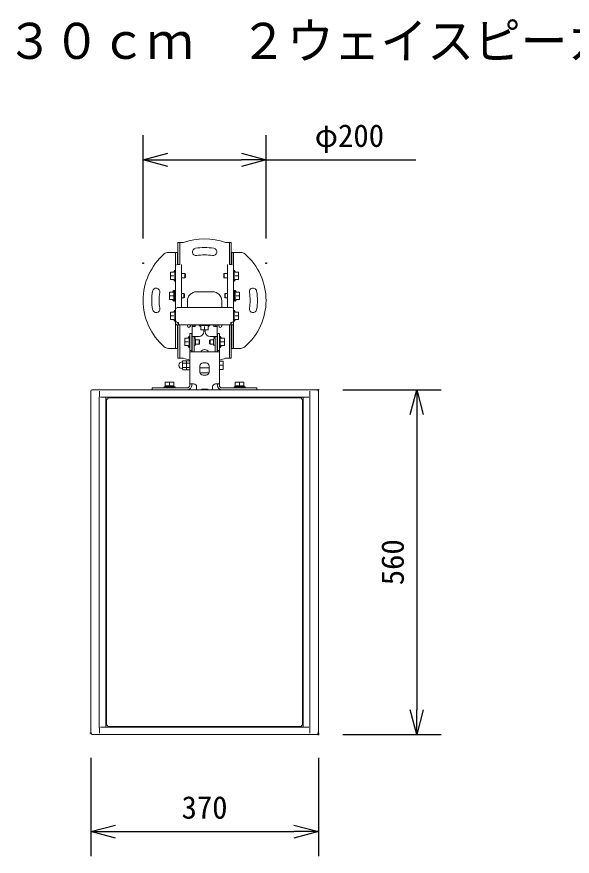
# Model space of a CAD drawing. Units: millimetres, scale not verified. Extents: x -63 to 62, y -56 to 57.
# Drawn here: x -34.7 to 10.5, y -11.4 to 56.8 of the extents above; entities that cross this region are included whole.
import ezdxf
from ezdxf.enums import TextEntityAlignment as Align

# ---------------------------------------------------------------- set-up
doc = ezdxf.new("R2010")
doc.units = ezdxf.units.MM
doc.header["$LTSCALE"] = 0.125
doc.header["$PDMODE"] = 32
doc.header["$PDSIZE"] = 0.0625
for name, color, linetype, lineweight in [('0-0_0', 7, 'Continuous', 25), ('0-4_GAIKEI', 1, 'Continuous', 18), ('0-5_SUNPO', 7, 'Continuous', 25)]:
    doc.layers.add(name, color=color, linetype=linetype, lineweight=lineweight)
doc.layers.add('0-2_MOJI1', color=7, linetype='Continuous')
doc.layers.add('0-6_DEFPOINTS', color=7, linetype='Continuous')
doc.styles.add('ＭＳ ゴシック', font='')
doc.styles.get('ＭＳ ゴシック').set_extended_font_data('MS Gothic')

# ---------------------------------------------------------------- blocks, each defined once
blk = doc.blocks.new('_OPEN30')
at = {"layer": '0-0_0'}
blk.add_line((0, 0), (-1, 0), dxfattribs=at)
blk.add_lwpolyline([(-1, 0.26795), (0, 0), (-1, -0.26795)], dxfattribs=at)
blk = doc.blocks.new('D9')
at = {"layer": '0-5_SUNPO'}
for p, q in [((-27.4976, 34.5188), (-27.4976, 42.9188)), ((-17.4976, 34.5188), (-17.4976, 42.9188)), ((-25.4976, 40.9188), (-19.4976, 40.9188)), ((-17.4976, 40.9188), (-5.3309, 40.9188))]:
    blk.add_line(p, q, dxfattribs=at)
at = {"layer": '0-6_DEFPOINTS'}
for p in [(-17.4976, 40.9188), (-27.4976, 32.5188), (-17.4976, 32.5188)]:
    blk.add_point(p, dxfattribs=at)
at = {"layer": '0-5_SUNPO', "xscale": 2, "yscale": 2, "rotation": 180}
blk.add_blockref('_OPEN30', (-27.4976, 40.9188), dxfattribs=at)
at = {"layer": '0-5_SUNPO', "xscale": 2, "yscale": 2}
blk.add_blockref('_OPEN30', (-17.4976, 40.9188), dxfattribs=at)
at = {"layer": '0-5_SUNPO', "style": 'ＭＳ ゴシック'}
blk.add_text('φ200', height=1.833, dxfattribs=at).set_placement((-13.5393, 41.4188), align=Align.BOTTOM_LEFT)
blk = doc.blocks.new('D8')
at = {"layer": '0-5_SUNPO'}
for p, q in [((-11.2468, 22.2137), (-3.2468, 22.2137)), ((-5.2468, 20.2137), (-5.2468, -3.7862)), ((-11.2468, -5.7862), (-3.2468, -5.7862))]:
    blk.add_line(p, q, dxfattribs=at)
at = {"layer": '0-6_DEFPOINTS'}
for p in [(-13.2468, 22.2137), (-13.2468, -5.7862), (-5.2468, -5.7862)]:
    blk.add_point(p, dxfattribs=at)
at = {"layer": '0-5_SUNPO', "xscale": 2, "yscale": 2}
for p, rotation in [((-5.2468, 22.2137), 90), ((-5.2468, -5.7862), 270)]:
    blk.add_blockref('_OPEN30', p, dxfattribs=dict(at, rotation=rotation))
at = {"layer": '0-5_SUNPO', "style": 'ＭＳ ゴシック'}
blk.add_text('560', height=1.833, rotation=90, dxfattribs=at).set_placement((-5.7468, 6.3387), align=Align.BOTTOM_LEFT)
blk = doc.blocks.new('D7')
at = {"layer": '0-5_SUNPO'}
for p, q in [((-31.7468, -7.6863), (-31.7468, -15.6863)), ((-13.2468, -7.6863), (-13.2468, -15.6863)), ((-29.7468, -13.6863), (-15.2468, -13.6863))]:
    blk.add_line(p, q, dxfattribs=at)
at = {"layer": '0-6_DEFPOINTS'}
for p in [(-31.7468, -5.6863), (-13.2468, -5.6863), (-13.2468, -13.6863)]:
    blk.add_point(p, dxfattribs=at)
at = {"layer": '0-5_SUNPO', "xscale": 2, "yscale": 2, "rotation": 180}
blk.add_blockref('_OPEN30', (-31.7468, -13.6863), dxfattribs=at)
at = {"layer": '0-5_SUNPO', "xscale": 2, "yscale": 2}
blk.add_blockref('_OPEN30', (-13.2468, -13.6863), dxfattribs=at)
at = {"layer": '0-5_SUNPO', "style": 'ＭＳ ゴシック'}
blk.add_text('370', height=1.833, dxfattribs=at).set_placement((-24.3718, -13.1863), align=Align.BOTTOM_LEFT)

msp = doc.modelspace()

# ---------------------------------------------------------------- linework, layer by layer
at = {"layer": '0-4_GAIKEI', "color": 7}
for p, q in [((-21.5836, 36.6885), (-21.5836, 38.4628)), ((-21.5836, 38.4628), (-21.1145, 38.4628)), ((-21.4236, 36.6885), (-21.4236, 38.4628)), ((-17.7027, 38.4628), (-17.2336, 38.4628)), ((-17.3936, 36.6885), (-17.3936, 38.4628)), ((-17.2336, 36.6885), (-17.2336, 38.4628)), ((-22.3565, 37.6628), (-21.6136, 37.6628)), ((-21.7736, 29.8628), (-21.7736, 37.6628)), ((-21.6136, 36.6885), (-21.6136, 37.6628)), ((-17.2036, 36.6885), (-17.2036, 37.6628)), ((-17.2036, 37.6628), (-16.4607, 37.6628)), ((-17.0436, 29.8628), (-17.0436, 37.6628)), ((-21.7007, 36.6628), (-21.7736, 36.6628)), ((-21.6136, 36.6885), (-21.4236, 36.6885)), ((-21.2736, 33.1728), (-21.2736, 36.6665)), ((-17.5436, 33.1728), (-17.5436, 36.6665)), ((-17.3936, 36.6885), (-17.2036, 36.6885)), ((-17.0436, 36.6628), (-17.1165, 36.6628)), ((-17.1936, 33.1728), (-21.6236, 33.1728)), ((-21.4236, 33.1746), (-21.6136, 33.1746)), ((-17.2036, 33.1746), (-17.3936, 33.1746)), ((-21.7736, 31.7628), (-17.0436, 31.7628)), ((-21.6136, 29.8628), (-21.6136, 31.7628)), ((-21.5836, 29.0628), (-21.5836, 31.7628)), ((-21.4236, 29.0628), (-21.4236, 31.7628)), ((-20.4186, 31.6333), (-20.4186, 31.7428)), ((-20.4186, 29.583), (-20.4186, 31.6328)), ((-20.4184, 31.6328), (-20.2086, 31.6328)), ((-20.1086, 31.7328), (-20.1086, 31.7628)), ((-18.7086, 31.7628), (-18.7086, 31.7328)), ((-18.6086, 31.6328), (-18.3988, 31.6328)), ((-18.3986, 31.7428), (-18.3986, 31.6333)), ((-18.3986, 29.583), (-18.3986, 31.6328)), ((-17.3936, 29.0628), (-17.3936, 31.7628)), ((-17.2336, 29.0628), (-17.2336, 31.7628)), ((-17.2036, 29.8628), (-17.2036, 31.7628)), ((-20.6186, 31.0578), (-20.4586, 31.0578)), ((-20.6186, 26.8428), (-20.6186, 31.0578)), ((-20.4586, 31.0578), (-20.4586, 29.6162)), ((-20.4143, 30.8328), (-19.8586, 30.8328)), ((-20.2586, 29.5828), (-20.2586, 30.8235)), ((-19.4586, 31.3628), (-19.4586, 31.2328)), ((-19.3586, 31.3628), (-19.3586, 31.2328)), ((-18.9586, 30.8328), (-18.403, 30.8328)), ((-18.5586, 29.5828), (-18.5586, 30.8235)), ((-18.3586, 31.0578), (-18.1986, 31.0578)), ((-18.3586, 29.6162), (-18.3586, 31.0578)), ((-18.1986, 26.8428), (-18.1986, 31.0578)), ((-22.3565, 29.8628), (-21.6136, 29.8628)), ((-20.6043, 29.5828), (-18.2129, 29.5828)), ((-18.1986, 29.6991), (-18.3586, 29.6991)), ((-17.2036, 29.8628), (-16.4607, 29.8628)), ((-21.5836, 29.0628), (-21.1145, 29.0628)), ((-17.7027, 29.0628), (-17.2336, 29.0628)), ((-23.6586, 26.6428), (-20.8186, 26.6428)), ((-23.6586, 26.4828), (-23.6586, 26.6428)), ((-20.3086, 26.9828), (-20.6138, 26.9828)), ((-20.0586, 26.7328), (-20.0586, 26.4828)), ((-18.7586, 26.7328), (-18.7586, 26.4828)), ((-18.2035, 26.9828), (-18.5086, 26.9828)), ((-17.9986, 26.6428), (-15.1586, 26.6428)), ((-15.1586, 26.6428), (-15.1586, 26.4828)), ((-28.6594, 26.3828), (-28.6594, -1.4172)), ((-28.5594, 26.4828), (-10.2578, 26.4828)), ((-10.1578, 26.3828), (-10.1578, -1.4172)), ((-10.2578, -1.5172), (-28.5594, -1.5172))]:
    msp.add_line(p, q, dxfattribs=at)
at = {"layer": '0-4_GAIKEI'}
for p, q in [((-21.8236, 36.2003), (-21.9336, 36.0628)), ((-21.8236, 35.3253), (-21.8236, 36.2003)), ((-21.7736, 36.2003), (-21.8236, 36.2003)), ((-16.9936, 36.2003), (-16.9936, 35.3253)), ((-22.1736, 35.4685), (-22.1736, 36.0571)), ((-21.8965, 36.0628), (-22.1716, 36.0628)), ((-21.8965, 35.7628), (-22.1554, 35.7628)), ((-21.2736, 35.9378), (-21.0049, 35.9378)), ((-21.2736, 35.5878), (-21.0049, 35.5878)), ((-21.0049, 35.9378), (-21.0049, 35.5878)), ((-20.9736, 35.9066), (-21.0049, 35.9378)), ((-20.9736, 35.6191), (-21.0049, 35.5878)), ((-20.9736, 35.9066), (-20.9736, 35.6191)), ((-17.8436, 35.9066), (-17.8124, 35.9378)), ((-17.8436, 35.6191), (-17.8436, 35.9066)), ((-17.8436, 35.6191), (-17.8124, 35.5878)), ((-17.8124, 35.5878), (-17.8124, 35.9378)), ((-17.5436, 35.9378), (-17.8124, 35.9378)), ((-17.5436, 35.5878), (-17.8124, 35.5878)), ((-16.9207, 36.0628), (-16.6457, 36.0628)), ((-16.9207, 35.7628), (-16.6618, 35.7628)), ((-16.6436, 36.0571), (-16.6436, 35.4685)), ((-22.1716, 35.4628), (-21.8965, 35.4628)), ((-21.8236, 35.3253), (-21.9336, 35.4628)), ((-21.7736, 35.3253), (-21.8236, 35.3253)), ((-17.0436, 35.3253), (-16.9936, 35.3253)), ((-16.9936, 35.3253), (-16.8836, 35.4628)), ((-16.9207, 35.4628), (-16.6457, 35.4628)), ((-22.2536, 33.8435), (-22.2536, 34.4321)), ((-22.2516, 34.4378), (-21.9765, 34.4378)), ((-22.2354, 34.1378), (-21.9765, 34.1378)), ((-22.0136, 34.4378), (-21.9036, 34.5753)), ((-21.9036, 33.7003), (-21.9036, 34.5753)), ((-21.9036, 34.5753), (-21.8536, 34.5753)), ((-21.8536, 33.7003), (-21.8536, 34.5753)), ((-21.8536, 34.5628), (-21.7736, 34.5628)), ((-21.0849, 34.3128), (-21.2736, 34.3128)), ((-21.0849, 34.3128), (-21.0536, 34.2816)), ((-21.0849, 34.3128), (-21.0849, 33.9628)), ((-21.0536, 34.2816), (-21.0536, 33.9941)), ((-18.7586, 34.4628), (-20.0586, 34.4628)), ((-17.7636, 34.2816), (-17.7324, 34.3128)), ((-17.7636, 33.9941), (-17.7636, 34.2816)), ((-17.5436, 34.3128), (-17.7324, 34.3128)), ((-17.7324, 33.9628), (-17.7324, 34.3128)), ((-17.0436, 34.5628), (-16.9636, 34.5628)), ((-16.9636, 34.5753), (-16.9636, 33.7003)), ((-16.9636, 34.5753), (-16.9136, 34.5753)), ((-16.9136, 34.5753), (-16.8036, 34.4378)), ((-16.9136, 34.5753), (-16.9136, 33.7003)), ((-16.8407, 34.4378), (-16.5657, 34.4378)), ((-16.8407, 34.1378), (-16.5818, 34.1378)), ((-16.5636, 34.4321), (-16.5636, 33.8435)), ((-22.2516, 33.8378), (-21.9765, 33.8378)), ((-22.0136, 33.8378), (-21.9036, 33.7003)), ((-21.9036, 33.7003), (-21.8536, 33.7003)), ((-21.8536, 33.7128), (-21.7736, 33.7128)), ((-21.0849, 33.9628), (-21.2736, 33.9628)), ((-21.0849, 33.9628), (-21.0536, 33.9941)), ((-20.8086, 33.7128), (-20.8086, 33.1728)), ((-18.0086, 33.1728), (-18.0086, 33.7128)), ((-17.7636, 33.9941), (-17.7324, 33.9628)), ((-17.5436, 33.9628), (-17.7324, 33.9628)), ((-17.0436, 33.7128), (-16.9636, 33.7128)), ((-16.9636, 33.7003), (-16.9136, 33.7003)), ((-16.9136, 33.7003), (-16.8036, 33.8378)), ((-16.8407, 33.8378), (-16.5657, 33.8378)), ((-22.1736, 32.2185), (-22.1736, 32.8071)), ((-21.8965, 32.8128), (-22.1716, 32.8128)), ((-21.8236, 32.9503), (-21.9336, 32.8128)), ((-21.8236, 32.0753), (-21.8236, 32.9503)), ((-21.7736, 32.9503), (-21.8236, 32.9503)), ((-17.0436, 32.9503), (-16.9936, 32.9503)), ((-16.9936, 32.9503), (-16.9936, 32.0753)), ((-16.9936, 32.9503), (-16.8836, 32.8128)), ((-16.9207, 32.8128), (-16.6457, 32.8128)), ((-16.6436, 32.8071), (-16.6436, 32.2185)), ((-22.1716, 32.2128), (-21.8965, 32.2128)), ((-21.8965, 32.5128), (-22.1554, 32.5128)), ((-21.8236, 32.0753), (-21.9336, 32.2128)), ((-21.7736, 32.0753), (-21.8236, 32.0753)), ((-17.0436, 32.0753), (-16.9936, 32.0753)), ((-16.9936, 32.0753), (-16.8836, 32.2128)), ((-16.9207, 32.5128), (-16.6618, 32.5128)), ((-16.9207, 32.2128), (-16.6457, 32.2128)), ((-21.6236, 31.9628), (-21.5336, 31.9628)), ((-21.6136, 31.9228), (-21.6136, 31.9628)), ((-21.6136, 31.9228), (-21.5336, 31.9228)), ((-21.5836, 31.9228), (-21.5836, 31.9628)), ((-21.5336, 31.7628), (-21.5336, 31.9628)), ((-20.8086, 31.7628), (-20.8086, 31.6878)), ((-20.5586, 31.6878), (-20.5586, 31.7628)), ((-20.4574, 31.7428), (-20.4574, 31.7628)), ((-20.4574, 31.7428), (-20.1499, 31.7428)), ((-20.2586, 31.7228), (-20.2586, 31.6328)), ((-20.1499, 31.7428), (-20.1499, 31.7628)), ((-19.8461, 31.7628), (-19.8461, 31.7128)), ((-19.8461, 31.7128), (-19.7086, 31.6028)), ((-18.9711, 31.7128), (-19.8461, 31.7128)), ((-19.7086, 31.6399), (-19.7086, 31.3649)), ((-19.4086, 31.6399), (-19.4086, 31.381)), ((-18.9711, 31.7128), (-19.1086, 31.6028)), ((-19.1086, 31.3649), (-19.1086, 31.6399)), ((-18.9711, 31.7628), (-18.9711, 31.7128)), ((-18.6674, 31.7428), (-18.6674, 31.7628)), ((-18.6674, 31.7428), (-18.3599, 31.7428)), ((-18.5586, 31.6328), (-18.5586, 31.7228)), ((-18.3599, 31.7428), (-18.3599, 31.7628)), ((-18.2586, 31.7628), (-18.2586, 31.6878)), ((-18.0086, 31.6878), (-18.0086, 31.7628)), ((-17.2836, 31.9628), (-17.1936, 31.9628)), ((-17.2836, 31.7628), (-17.2836, 31.9628)), ((-17.2036, 31.9228), (-17.2836, 31.9228)), ((-17.2336, 31.9228), (-17.2336, 31.9628)), ((-17.2036, 31.9628), (-17.2036, 31.9228)), ((-20.6686, 30.8203), (-20.7786, 30.6828)), ((-20.6686, 29.9453), (-20.6686, 30.8203)), ((-20.6186, 30.8203), (-20.6686, 30.8203)), ((-20.2581, 30.7328), (-20.2086, 30.7328)), ((-19.1143, 31.3628), (-19.703, 31.3628)), ((-18.6086, 30.7328), (-18.5591, 30.7328)), ((-18.1986, 30.8203), (-18.1486, 30.8203)), ((-18.1486, 30.8203), (-18.0386, 30.6828)), ((-18.1486, 30.8203), (-18.1486, 29.9453)), ((-21.0186, 30.0885), (-21.0186, 30.6771)), ((-20.7415, 30.6828), (-21.0166, 30.6828)), ((-21.0166, 30.0828), (-20.7415, 30.0828)), ((-20.7415, 30.3828), (-21.0004, 30.3828)), ((-20.6686, 29.9453), (-20.7786, 30.0828)), ((-20.4586, 30.5578), (-20.4186, 30.5578)), ((-20.4586, 30.2078), (-20.4186, 30.2078)), ((-20.1436, 30.6328), (-20.1836, 30.6328)), ((-20.1436, 30.1328), (-20.1836, 30.1328)), ((-20.1436, 30.1328), (-20.1436, 30.6328)), ((-20.1436, 30.5578), (-19.8499, 30.5578)), ((-20.1436, 30.2078), (-19.8499, 30.2078)), ((-19.8186, 30.5266), (-19.8499, 30.5578)), ((-19.8499, 30.5578), (-19.8499, 30.2078)), ((-19.8186, 30.2391), (-19.8499, 30.2078)), ((-19.8186, 30.5266), (-19.8186, 30.2391)), ((-18.9986, 30.5266), (-18.9674, 30.5578)), ((-18.9986, 30.2391), (-18.9986, 30.5266)), ((-18.9986, 30.2391), (-18.9674, 30.2078)), ((-18.6736, 30.5578), (-18.9674, 30.5578)), ((-18.9674, 30.2078), (-18.9674, 30.5578)), ((-18.6736, 30.2078), (-18.9674, 30.2078)), ((-18.6336, 30.6328), (-18.6736, 30.6328)), ((-18.6736, 30.1328), (-18.6736, 30.6328)), ((-18.6336, 30.1328), (-18.6736, 30.1328)), ((-18.3586, 30.5578), (-18.3986, 30.5578)), ((-18.3586, 30.2078), (-18.3986, 30.2078)), ((-18.1486, 29.9453), (-18.0386, 30.0828)), ((-18.0757, 30.6828), (-17.8007, 30.6828)), ((-18.0757, 30.3828), (-17.8168, 30.3828)), ((-18.0757, 30.0828), (-17.8007, 30.0828)), ((-17.7986, 30.6771), (-17.7986, 30.0885)), ((-20.6186, 29.9453), (-20.6686, 29.9453)), ((-20.4586, 29.6991), (-20.6186, 29.6991)), ((-18.1986, 29.9453), (-18.1486, 29.9453)), ((-21.2061, 28.7703), (-21.1936, 28.7703)), ((-21.1936, 28.8081), (-21.1754, 28.8581)), ((-21.1936, 28.1575), (-21.1936, 28.8081)), ((-20.8868, 28.8581), (-21.1754, 28.8581)), ((-20.8868, 28.6705), (-21.1754, 28.6705)), ((-20.8868, 28.8581), (-20.8686, 28.8081)), ((-20.8686, 28.1575), (-20.8686, 28.8081)), ((-20.8503, 28.8581), (-20.8685, 28.8081)), ((-20.8503, 28.8581), (-20.6369, 28.8581)), ((-20.8503, 28.6705), (-20.6369, 28.6705)), ((-20.6186, 28.8078), (-20.6369, 28.8581)), ((-19.2836, 28.6828), (-19.5336, 28.6828)), ((-18.1986, 28.8328), (-17.8986, 28.8328)), ((-17.8986, 28.8328), (-17.8986, 28.1328)), ((-21.2061, 28.1953), (-21.1936, 28.1953)), ((-21.1936, 28.1575), (-21.1754, 28.1075)), ((-20.8868, 28.2952), (-21.1754, 28.2952)), ((-20.8868, 28.1075), (-21.1754, 28.1075)), ((-20.8868, 28.1075), (-20.8686, 28.1575)), ((-20.8503, 28.1075), (-20.8685, 28.1576)), ((-20.8503, 28.2952), (-20.6369, 28.2952)), ((-20.8503, 28.1075), (-20.6369, 28.1075)), ((-20.6186, 28.1578), (-20.6369, 28.1075)), ((-19.7836, 28.4328), (-19.7836, 27.9328)), ((-19.0336, 28.2828), (-19.7836, 28.2828)), ((-19.0336, 27.9328), (-19.0336, 28.4328)), ((-18.1986, 28.4828), (-17.9168, 28.4828)), ((-18.1986, 28.1328), (-17.8986, 28.1328)), ((-19.0392, 27.8828), (-19.778, 27.8828)), ((-19.5336, 27.6828), (-19.2836, 27.6828)), ((-22.7086, 26.7228), (-21.8086, 26.7228)), ((-22.7086, 26.7228), (-22.7086, 26.6428)), ((-22.6211, 26.8228), (-21.8961, 26.8228)), ((-22.6211, 26.8228), (-22.6211, 26.7228)), ((-22.6086, 27.1228), (-21.9086, 27.1228)), ((-22.6086, 26.8228), (-22.6086, 27.1228)), ((-22.2586, 26.8228), (-22.2586, 27.1046)), ((-21.9086, 26.8228), (-21.9086, 27.1228)), ((-21.8961, 26.8228), (-21.8961, 26.7228)), ((-21.8086, 26.7228), (-21.8086, 26.6428)), ((-20.4586, 26.8428), (-20.4586, 26.9694)), ((-18.3586, 26.8428), (-18.3586, 26.9694)), ((-17.0086, 26.7228), (-16.1086, 26.7228)), ((-17.0086, 26.7228), (-17.0086, 26.6428)), ((-16.9211, 26.8228), (-16.1961, 26.8228)), ((-16.9211, 26.8228), (-16.9211, 26.7228)), ((-16.9086, 27.1228), (-16.2086, 27.1228)), ((-16.9086, 26.8228), (-16.9086, 27.1228)), ((-16.5586, 26.8228), (-16.5586, 27.1046)), ((-16.2086, 26.8228), (-16.2086, 27.1228)), ((-16.1961, 26.8228), (-16.1961, 26.7228)), ((-16.1086, 26.7228), (-16.1086, 26.6428)), ((-27.9768, -0.9672), (-27.9768, 25.9328)), ((-27.958, 26.3828), (-27.958, 25.9328)), ((-19.1836, 26.5328), (-19.6336, 26.5328)), ((-10.8593, 26.3828), (-10.8593, 25.9328)), ((-10.8404, 25.9328), (-10.8404, -0.9672)), ((-10.9373, 25.8828), (-27.88, 25.8828)), ((-27.4336, -0.9172), (-27.4336, 25.8828)), ((-27.3836, 25.7328), (-27.3236, 25.7328)), ((-27.3836, 25.7328), (-27.3836, -0.7672)), ((-27.2836, 25.8328), (-11.5336, 25.8328)), ((-27.2836, 25.7728), (-27.2836, 25.8328)), ((-25.5086, 25.8828), (-25.5086, 25.8328)), ((-11.5336, 25.8328), (-11.5336, 25.7728)), ((-11.4936, 25.7328), (-11.4336, 25.7328)), ((-11.4336, 25.7328), (-11.4336, -0.7672)), ((-11.3836, -0.9172), (-11.3836, 25.8828)), ((-27.958, -0.9672), (-27.958, -1.4172)), ((-27.88, -0.9172), (-10.9373, -0.9172)), ((-27.3836, -0.7672), (-27.3236, -0.7672)), ((-27.2836, -0.8672), (-27.2836, -0.8072)), ((-11.5336, -0.8672), (-27.2836, -0.8672)), ((-25.5086, -0.9172), (-25.5086, -0.8672)), ((-25.3086, -0.9172), (-25.3086, -0.8672)), ((-13.5086, -0.9172), (-13.5086, -0.8672)), ((-13.3086, -0.9172), (-13.3086, -0.8672)), ((-11.5336, -0.8072), (-11.5336, -0.8672)), ((-11.4936, -0.7672), (-11.4336, -0.7672)), ((-10.8593, -0.9672), (-10.8593, -1.4172))]:
    msp.add_line(p, q, dxfattribs=at)
msp.add_lwpolyline([(-17.0436, 36.2003), (-16.9936, 36.2003), (-16.8836, 36.0628)], dxfattribs=at)
at = {"layer": '0-4_GAIKEI', "color": 7}
for centre, radius, start, end in [((-19.4086, 33.7628), 5, 70.05156, 109.94844), ((-19.4086, 33.7628), 5, 130.92606, 229.07394), ((-22.3565, 37.1628), 0.5, 90, 130.92606), ((-16.4607, 37.1628), 0.5, 49.07394, 90), ((-19.4086, 33.7628), 5, 310.92606, 49.07394), ((-21.6236, 33.0228), 0.15, 90, 180), ((-17.1936, 33.0228), 0.15, 0, 90), ((-20.2086, 31.7328), 0.1, 270, 0), ((-18.6086, 31.7328), 0.1, 180, 270), ((-19.8586, 31.2328), 0.4, 270, 0), ((-18.9586, 31.2328), 0.4, 180, 270), ((-22.3565, 30.3628), 0.5, 229.07394, 270), ((-16.4607, 30.3628), 0.5, 270, 310.92606), ((-19.4086, 33.7628), 5, 250.05156, 255.99135), ((-19.4086, 33.7628), 5, 284.00865, 289.94844), ((-20.8186, 26.8428), 0.2, 270, 0), ((-20.3086, 26.7328), 0.25, 0, 90), ((-18.5086, 26.7328), 0.25, 90, 180), ((-17.9986, 26.8428), 0.2, 180, 270), ((-28.5594, 26.3828), 0.1, 90, 180), ((-10.2578, 26.3828), 0.1, 0, 90), ((-28.5594, -1.4172), 0.1, 180, 270), ((-10.2578, -1.4172), 0.1, 270, 0)]:
    msp.add_arc(centre, radius, start, end, dxfattribs=at)
at = {"layer": '0-4_GAIKEI'}
for centre, radius, start, end in [((-20.1032, 37.702), 0.3, 100, 280), ((-19.4086, 33.7628), 4.3, 80, 100), ((-18.714, 37.702), 0.3, 260, 80), ((-19.4086, 33.7628), 3.7, 80, 100), ((-19.4086, 33.7628), 4.3, 170, 190), ((-23.3478, 34.4574), 0.3, 350, 170), ((-19.4086, 33.7628), 3.7, 170, 190), ((-20.0586, 33.7128), 0.75, 90, 180), ((-18.7586, 33.7128), 0.75, 0, 90), ((-15.4694, 34.4574), 0.3, 10, 190), ((-19.4086, 33.7628), 3.7, 350, 10), ((-19.4086, 33.7628), 4.3, 350, 10), ((-23.3478, 33.0682), 0.3, 190, 10), ((-15.4694, 33.0682), 0.3, 170, 350), ((-21.6236, 32.1128), 0.15, 180, 270), ((-17.1936, 32.1128), 0.15, 270, 0), ((-21.6136, 31.9228), 0.16, 180, 270), ((-20.6836, 31.6878), 0.125, 180, 0), ((-20.6186, 31.7228), 0.36, 0, 3.19658), ((-18.1986, 31.7228), 0.36, 176.80342, 180), ((-18.1336, 31.6878), 0.125, 180, 0), ((-17.2036, 31.9228), 0.16, 270, 0), ((-20.1836, 30.7078), 0.075, 180, 270), ((-20.2086, 30.8328), 0.1, 270, 0), ((-18.6086, 30.8328), 0.1, 180, 270), ((-18.6336, 30.7078), 0.075, 270, 360), ((-20.1836, 30.0578), 0.075, 90, 180), ((-18.6336, 30.0578), 0.075, 0, 90), ((-19.4086, 29.3828), 0.375, 32.30235, 147.69765), ((-21.2061, 28.4828), 0.2875, 90, 270), ((-19.5336, 28.4328), 0.25, 90, 180), ((-19.2836, 28.4328), 0.25, 0, 90), ((-19.5336, 27.9328), 0.25, 180, 270), ((-19.2836, 27.9328), 0.25, 270, 0), ((-20.8186, 26.8428), 0.36, 270, 0), ((-17.9986, 26.8428), 0.36, 180, 270), ((-19.6336, 26.3828), 0.15, 90, 138.13568), ((-19.1836, 26.3828), 0.15, 41.86432, 90), ((-27.3236, 25.7728), 0.04, 270, 0), ((-11.4936, 25.7728), 0.04, 180, 270), ((-27.3236, -0.8072), 0.04, 0, 90), ((-11.4936, -0.8072), 0.04, 90, 180)]:
    msp.add_arc(centre, radius, start, end, dxfattribs=at)

# ---------------------------------------------------------------- block references
at = {"layer": '0-5_SUNPO'}
for name in ['D9', 'D8', 'D7']:
    msp.add_blockref(name, (3.089, 4.269), dxfattribs=at)

# ---------------------------------------------------------------- texts
at = {"layer": '0-2_MOJI1', "style": 'ＭＳ ゴシック', "width": 0.95}
msp.add_text('３０ｃｍ\u3000２ウェイスピーカー（壁取付金具付）', height=2.933, dxfattribs=at).set_placement((-35.5095, 52.5087), align=Align.BOTTOM_LEFT)

doc.saveas('drawing.dxf')
